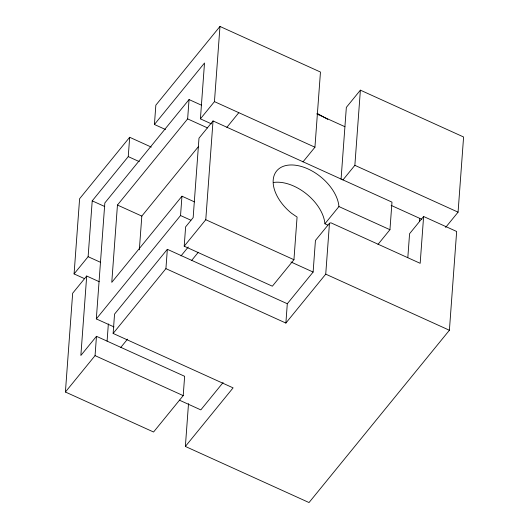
<?xml version="1.0" encoding="UTF-8"?>
<svg xmlns="http://www.w3.org/2000/svg" width="529" height="529" viewBox="0 0 529 529"><rect width="100%" height="100%" fill="white"/><g stroke="black" fill="none" stroke-linecap="round" stroke-linejoin="round"><path stroke-width="0.79" d="M86.696 276.019L80.864 355.462L96.47 336.305L184.634 376.298L183.213 395.626L153.569 432.014L65.411 392.015L72.658 293.251L86.696 276.019L99.247 281.712M84.594 278.69L74.08 273.923L79.601 198.745L129.671 137.282L151.294 147.095M74.08 273.923L88.118 256.691L92.218 200.848L128.256 156.61L129.671 137.282M114.039 326.942L96.318 318.908L104.835 202.944L189.058 99.564L201.609 105.258M65.411 392.015L95.055 355.627L96.47 336.305M107.089 341.126L108.352 323.927M189.058 99.564L187.636 118.893L117.451 205.04L111.778 282.347L181.963 196.199L194.513 201.893M407.826 257.544L409.572 233.719L423.61 216.493L456.653 231.484L449.399 330.255L309.029 502.55L185.368 446.443L233.091 387.863L113.133 333.442L114.548 314.114L167.343 249.311L287.3 303.739L285.878 323.067L165.921 268.639L167.343 249.311M139.339 249.814L141.818 216.09L198.481 146.533M165.498 129.512L154.422 124.487L155.843 105.159L219.971 26.45L320.462 72.043L314.94 147.214L302.978 161.894M96.318 318.908L180.541 215.528L181.963 196.199M389.952 229.705L338.937 206.561A38.009 23.329 39.2 0 0 287.716 165.213A38.009 23.329 39.2 0 0 291.552 213.28L297.073 217.049L293.939 259.719L272.362 286.196L184.204 246.203L185.619 226.875L193.158 217.624L198.99 138.181L213.028 120.949L391.976 202.138L389.952 229.705L377.997 244.385M211.488 123.879L200.412 118.853L204.511 63.004L154.422 124.487M185.368 446.443L188.509 403.647M184.204 246.203L205.774 219.72L213.028 120.949M200.412 118.853L214.45 101.628L219.971 26.45M287.3 303.739L313.122 272.051L315.436 240.47L329.474 223.245L330.876 222.802L420.171 263.316L423.61 216.493M285.878 323.067L325.738 274.148L329.474 223.245M341.06 179.271L346.343 107.387L360.381 90.155L463.589 136.985L458.074 212.155L445.597 227.47M342.898 180.005L354.86 165.326L360.381 90.155M419.437 221.552L419.676 218.332M226.855 127.357L238.81 112.677M113.133 333.442L165.921 268.639M180.991 255.93L188.264 246.997M120.837 347.355L127.549 339.115M191.703 260.367L198.302 252.26M273.678 182.445A38.009 23.329 39.2 0 1 324.905 223.793L338.937 206.561M223.106 382.533L200.822 409.889L179.377 400.155M316.831 113.966L344.921 126.709M214.45 101.628L314.94 147.214M354.86 165.326L458.074 212.155M391.136 205.384L421.891 219.337M187.636 118.893L207.573 127.932M324.905 223.793L327.901 225.149M128.256 156.61L139.325 161.636M205.774 219.72L293.939 259.719M325.738 274.148L449.399 330.255M290.93 261.981L313.122 272.051M180.541 215.528L190.876 220.216M117.451 205.04L141.818 216.09M92.218 200.848L104.768 206.541M88.118 256.691L100.669 262.384M95.055 355.627L183.213 395.626M317.083 113.305L327.788 119.369"/></g></svg>
